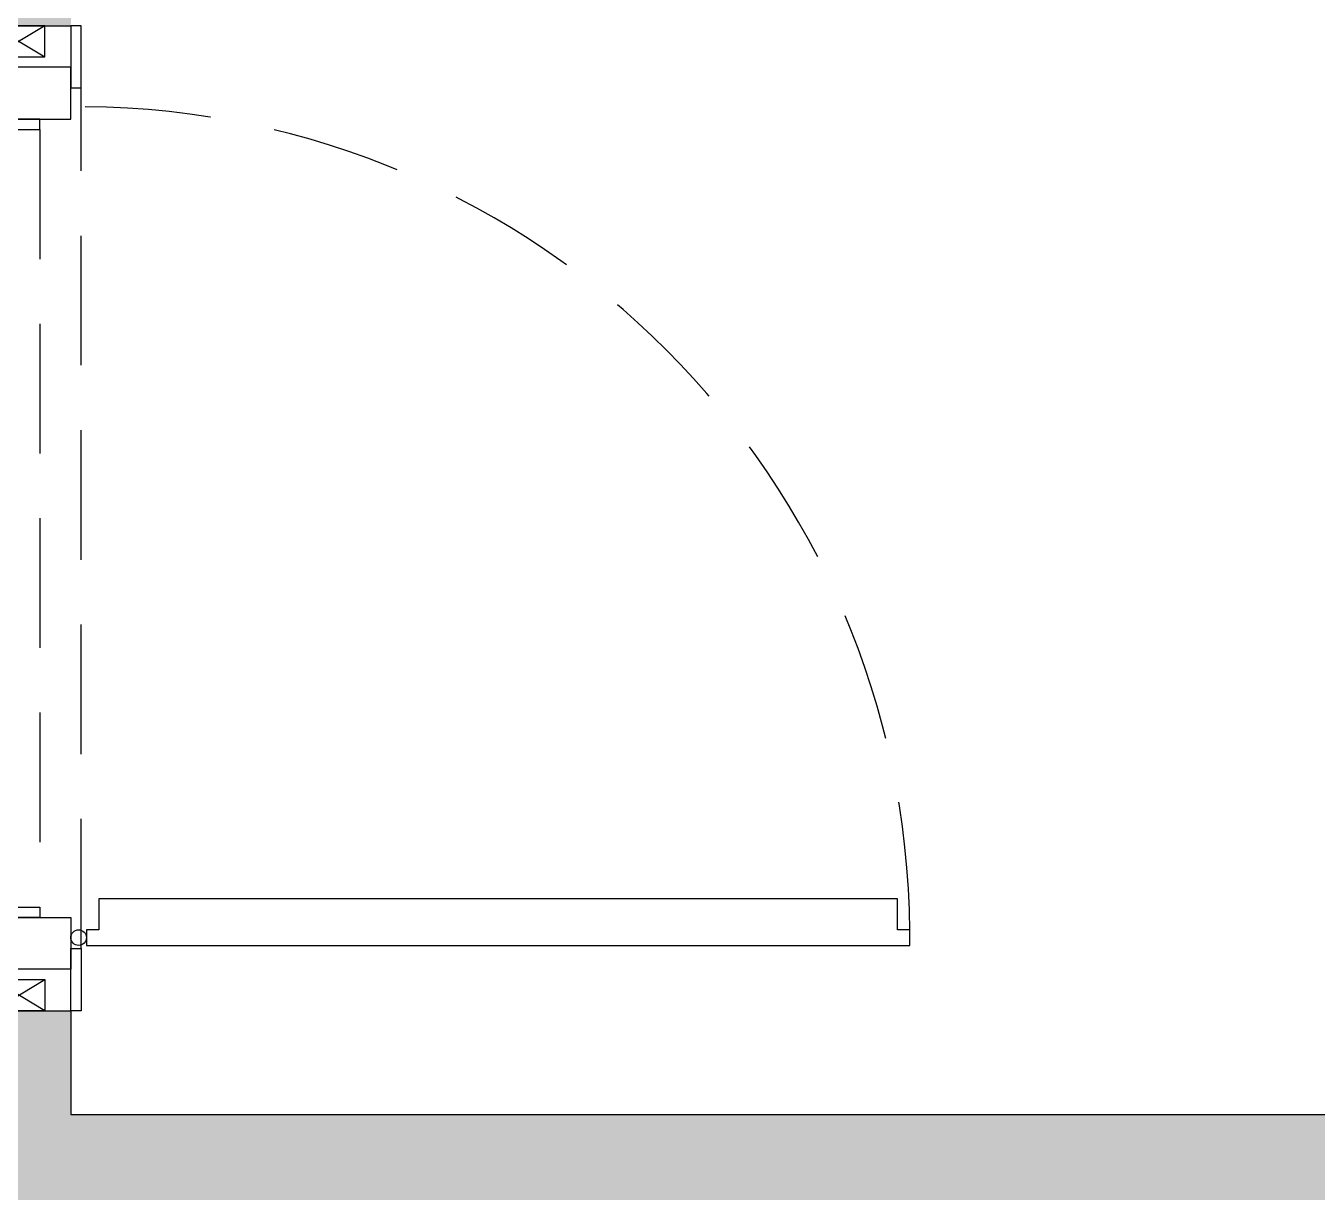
# Model space of a CAD drawing. Header units: millimetres. Extents: x 118878 to 201916, y 10986 to 20993.
# Drawn here: x 180636.6 to 180761.2, y 17755.5 to 17868 of the extents above; entities that cross this region are included whole.
import ezdxf

# ---------------------------------------------------------------- set-up
doc = ezdxf.new("R2010")
doc.units = ezdxf.units.MM
doc.header["$LTSCALE"] = 100
doc.linetypes.add('HIDDEN2', pattern=[0.1875, 0.125, -0.0625])
for name, color, linetype in [('7', 7, 'Continuous'), ('9', 11, 'Continuous'), ('DOOR', 2, 'Continuous')]:
    doc.layers.add(name, color=color, linetype=linetype)

# ---------------------------------------------------------------- blocks, each defined once
blk = doc.blocks.new('D-WC-1')
at = {"layer": 'DOOR', "color": 8, "linetype": 'HIDDEN2'}
for p, q in [((81, 11), (6, 11)), ((81, 3), (6, 3)), ((2, -1), (85, -1))]:
    blk.add_line(p, q, dxfattribs=at)
at = {"layer": 'DOOR', "color": 1}
for p, q in [((-4, 7.5), (-1, 2.5)), ((-4, 2.5), (-1, 7.5)), ((91, 7.5), (88, 2.5)), ((91, 2.5), (88, 7.5))]:
    blk.add_line(p, q, dxfattribs=at)
for points in [[(-4, 11), (-4, 10), (6, 10), (6, 11)], [(6, 3), (5, 3), (5, 10), (6, 10)], [(91, 11), (91, 10), (81, 10), (81, 11)], [(81, 3), (82, 3), (82, 10), (81, 10)], [(-4, 7.5), (-1, 7.5), (-1, 2.5), (-4, 2.5)], [(91, 7.5), (88, 7.5), (88, 2.5), (91, 2.5)], [(91, -1), (91, 0), (85, 0), (85, -1)], [(-4, -1), (-4, 0), (2, 0), (2, -1)]]:
    blk.add_lwpolyline(points, close=True, dxfattribs=at)
at = {"layer": 'DOOR'}
for points in [[(-4, 0), (0, 0), (0, 10), (-4, 10)], [(91, 0), (87, 0), (87, 10), (91, 10)]]:
    blk.add_lwpolyline(points, close=True, dxfattribs=at)
at = {"layer": 'DOOR', "color": 3}
for points in [[(5, 0), (0, 0), (0, 10), (5, 10)], [(82, 0), (87, 0), (87, 10), (82, 10)], [(2.3, -1.5), (2.3, -80.9), (3.8, -80.9), (3.8, -79.7), (6.8, -79.7), (6.8, -2.7), (3.8, -2.7), (3.8, -1.5)]]:
    blk.add_lwpolyline(points, close=True, dxfattribs=at)
at = {"layer": 'DOOR', "color": 1}
blk.add_circle((3.05, -0.75), 0.75, dxfattribs=at)
at = {"layer": 'DOOR', "color": 1, "linetype": 'HIDDEN2'}
blk.add_arc((3.05, -0.75), 80.15, 270.4516, 359.5484, dxfattribs=at)

msp = doc.modelspace()

# ---------------------------------------------------------------- hatches: boundary and pattern name
at = {"layer": '9'}
h = msp.add_hatch(color=256, dxfattribs=at)
h.paths.add_polyline_path([(179800.98, 16622.97), (179840.98, 16622.97), (179840.98, 16592.97), (179800.98, 16592.97)], flags=16)
h.paths.add_polyline_path([(179820.98, 17532.97), (179820.98, 17142.97), (179800.98, 17142.97), (179800.98, 16992.97), (179820.98, 16992.97), (179820.98, 16792.97), (179800.98, 16792.97), (179800.98, 16642.97), (179860.98, 16642.97), (179860.98, 16572.97), (179780.98, 16572.97), (179780.98, 17972.97), (179840.98, 17972.97), (179840.98, 17937.97), (179820.98, 17937.97), (179820.98, 17892.97), (179800.98, 17892.97), (179800.98, 17572.97), (179820.98, 17572.97), (179820.98, 17542.97), (180180.98, 17542.97), (180180.98, 17602.97), (180190.98, 17602.97), (180190.98, 17542.97), (180380.98, 17542.97), (180380.98, 17602.97), (180410.98, 17602.97), (180410.98, 17612.97), (180420.98, 17612.97), (180420.98, 17532.97)])
h.paths.add_polyline_path([(180675.98, 17752.97), (180675.98, 17717.97), (180640.98, 17717.97), (180640.98, 17542.97), (180700.98, 17542.97), (180700.98, 17532.97), (180570.98, 17532.97), (180570.98, 17542.97), (180630.98, 17542.97), (180630.98, 17592.97), (180570.98, 17592.97), (180570.98, 17602.97), (180630.98, 17602.97), (180630.98, 17772.97), (180640.98, 17772.97), (180640.98, 17762.97), (180860.98, 17762.97), (180860.98, 17887.97), (180830.98, 17887.97), (180830.98, 17932.97), (180640.98, 17932.97), (180640.98, 17867.97), (180630.98, 17867.97), (180630.98, 17877.97), (180620.98, 17877.97), (180620.98, 17952.97), (180680.98, 17952.97), (180680.98, 17972.97), (180760.98, 17972.97), (180760.98, 17952.97), (180780.98, 17952.97), (180780.98, 17972.97), (180820.98, 17972.97), (180820.98, 17952.97), (180840.98, 17952.97), (180840.98, 17972.97), (180880.98, 17972.97), (180880.98, 17672.97), (180860.98, 17672.97), (180860.98, 17752.97)])
h.paths.add_polyline_path([(180665.98, 17752.97), (180665.98, 17727.97), (180640.98, 17727.97), (180640.98, 17752.97)], flags=16)
h.paths.add_polyline_path([(180420.98, 17877.97), (180420.98, 17887.97), (180430.98, 17887.97), (180430.98, 17952.97), (180180.98, 17952.97), (180180.98, 17732.97), (180200.98, 17732.97), (180200.98, 17742.97), (180190.98, 17742.97), (180190.98, 17932.97), (180380.98, 17932.97), (180380.98, 17742.97), (180295.98, 17742.97), (180295.98, 17732.97), (180410.98, 17732.97), (180410.98, 17722.97), (180420.98, 17722.97), (180420.98, 17742.97), (180390.98, 17742.97), (180390.98, 17877.97)])
h.paths.add_polyline_path([(180820.98, 16827.97), (180830.98, 16827.97), (180830.98, 16862.97), (180880.98, 16862.97), (180880.98, 16802.97), (180820.98, 16802.97)])
h.paths.add_polyline_path([(180380.98, 16802.97), (180380.98, 16812.97), (180380.98, 16852.97), (180420.98, 16852.97), (180420.98, 16827.97), (180430.98, 16827.97), (180430.98, 16802.97)])
h.paths.add_polyline_path([(180800.98, 17032.97), (180860.98, 17032.97), (180860.98, 17532.97), (180800.98, 17532.97), (180800.98, 17552.97), (180830.98, 17552.97), (180830.98, 17572.97), (180860.98, 17572.97), (180860.98, 17582.97), (180880.98, 17582.97), (180880.98, 17012.97), (180800.98, 17012.97)])

# ---------------------------------------------------------------- linework, layer by layer
at = {"layer": '7'}
for p, q in [((180630.98, 17772.97), (180640.98, 17772.97)), ((180640.98, 17772.97), (180640.98, 17762.97)), ((180640.98, 17762.97), (180860.98, 17762.97))]:
    msp.add_line(p, q, dxfattribs=at)

# ---------------------------------------------------------------- block references
at = {"rotation": 90}
msp.add_blockref('D-WC-1', (180640.98, 17776.97), dxfattribs=at)

doc.saveas('drawing.dxf')
